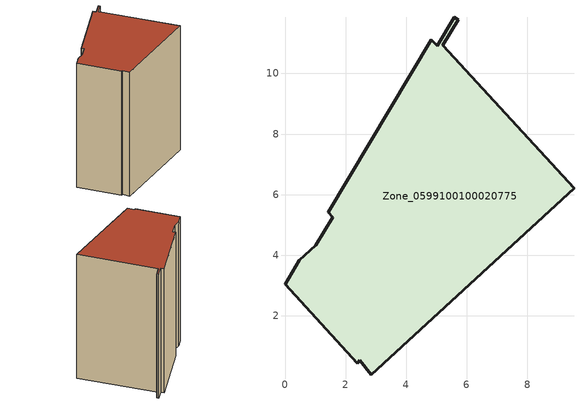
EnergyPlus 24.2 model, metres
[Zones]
Zone_0599100100020775
 floor ground (C_G): 5.02,10.92 5.58,11.85 5.72,11.77 5.21,10.93 9.54,6.2 2.84,0.06 2.47,0.53 2.38,0.43 0,3.03 0.48,3.83 1.01,4.32 1.58,5.25 1.43,5.42 4.84,11.12 z3.38
 wall outside (C_F): 0.48,3.83 0,3.03 2.38,0.43 2.47,0.53 2.84,0.06 9.54,6.2 5.21,10.93 5.72,11.77 5.58,11.85 5.02,10.92 4.84,11.12 1.43,5.42 1.58,5.25 1.01,4.32 0.48,3.83 z3.38:13.06
 roof outside (C_R): 5.58,11.85 5.02,10.92 4.84,11.12 1.43,5.42 1.58,5.25 1.01,4.32 0.48,3.83 0,3.03 2.38,0.43 2.47,0.53 2.84,0.06 9.54,6.2 5.21,10.93 5.72,11.77 z13.06
[BUILDING]
Pand.0599100100020775: North Axis=0; Terrain=City; Loads Convergence Tolerance Value=0.04; Temperature Convergence Tolerance Value=0.4; Solar Distribution=FullExterior; Maximum Number of Warmup Days=25; Minimum Number of Warmup Days=1
[Site:Location]
Rotterdam.The.Hague.AP_ZH_NLD Design_Conditions: Latitude=51.96; Longitude=4.45; Time Zone=1; Elevation=-4.5
[SITE:GROUNDTEMPERATURE:BUILDINGSURFACE]
18, 18, 18, 18, 18, 18, 18, 18, 18, 18, 18, 18
[MATERIAL] Thermal Absorptance=0.9; Solar Absorptance=0.7; Visible Absorptance=0.7
Name | Roughness | Thickness | Conductivity | Density | Specific Heat
G.TC.2015-2018 | MediumSmooth | 0.15 | 0.0428571 | 540 | 1210
F.TC.2015-2018 | Rough | 0.3 | 0.0666667 | 1920 | 840
R.TC.2015-2018 | MediumRough | 0.2 | 0.0333333 | 1500 | 1000
[CONSTRUCTION]
C_G: G.TC.2015-2018
C_F: F.TC.2015-2018
C_R: R.TC.2015-2018
[ZONE]
Zone_0599100100020775: Type=1; Multiplier=1; Ceiling Height=Autocalculate; Volume=Autocalculate; Floor Area=autocalculate; Part of Total Floor Area=Yes
[ZONEINFILTRATION:DESIGNFLOWRATE]
Infil_Zone_0599100100020775: Zone or ZoneList or Space or SpaceList=Zone_0599100100020775; Schedule=AlwaysOn; Design Flow Rate Calculation Method=Flow/Area; Flow Rate per Floor Area=0.0015; Constant Term Coefficient=1; Temperature Term Coefficient=0; Velocity Term Coefficient=0; Velocity Squared Term Coefficient=0
[HVACTEMPLATE:ZONE:IDEALLOADSAIRSYSTEM]
Zone_0599100100020775: Maximum Heating Supply Air Temperature=50; Minimum Cooling Supply Air Temperature=13; Maximum Heating Supply Air Humidity Ratio=0.0156; Minimum Cooling Supply Air Humidity Ratio=0.0077; Heating Limit=NoLimit; Cooling Limit=NoLimit; Dehumidification Control Type=ConstantSensibleHeatRatio; Cooling Sensible Heat Ratio=0.7; Dehumidification Setpoint=60; Humidification Control Type=None; Humidification Setpoint=30; Outdoor Air Method=None; Outdoor Air Flow Rate per Person=0.00944; Outdoor Air Flow Rate per Zone Floor Area=0; Outdoor Air Flow Rate per Zone=0; Demand Controlled Ventilation Type=None; Outdoor Air Economizer Type=NoEconomizer; Heat Recovery Type=None; Sensible Heat Recovery Effectiveness=0.7; Latent Heat Recovery Effectiveness=0.65
[ZONECONTROL:THERMOSTAT]
ThermostatControl_Zone_0599100100020775: Zone or ZoneList=Zone_0599100100020775; Control Type Schedule=DualSetpointControlType; Control 1=Thermostat_Zone_0599100100020775; Temperature Difference Between Cutout And Setpoint=0
[THERMOSTATSETPOINT:DUALSETPOINT]
Thermostat_Zone_0599100100020775: Heating Setpoint Temperature Schedule=HeatingSetpoint_Zone_0599100100020775; Cooling Setpoint Temperature Schedule=CoolingSetpoint_Zone_0599100100020775
[SCHEDULE:COMPACT]
HeatingSetpoint_Zone_0599100100020775: Through: 12/31, For: AllDays, Until: 24:00, 21
CoolingSetpoint_Zone_0599100100020775: Through: 12/31, For: AllDays, Until: 24:00, 24
DualSetpointControlType: Through: 12/31, For: AllDays, Until: 24:00, 4
AlwaysOn: Through: 12/31, For: AllDays, Until: 24:00, 1
